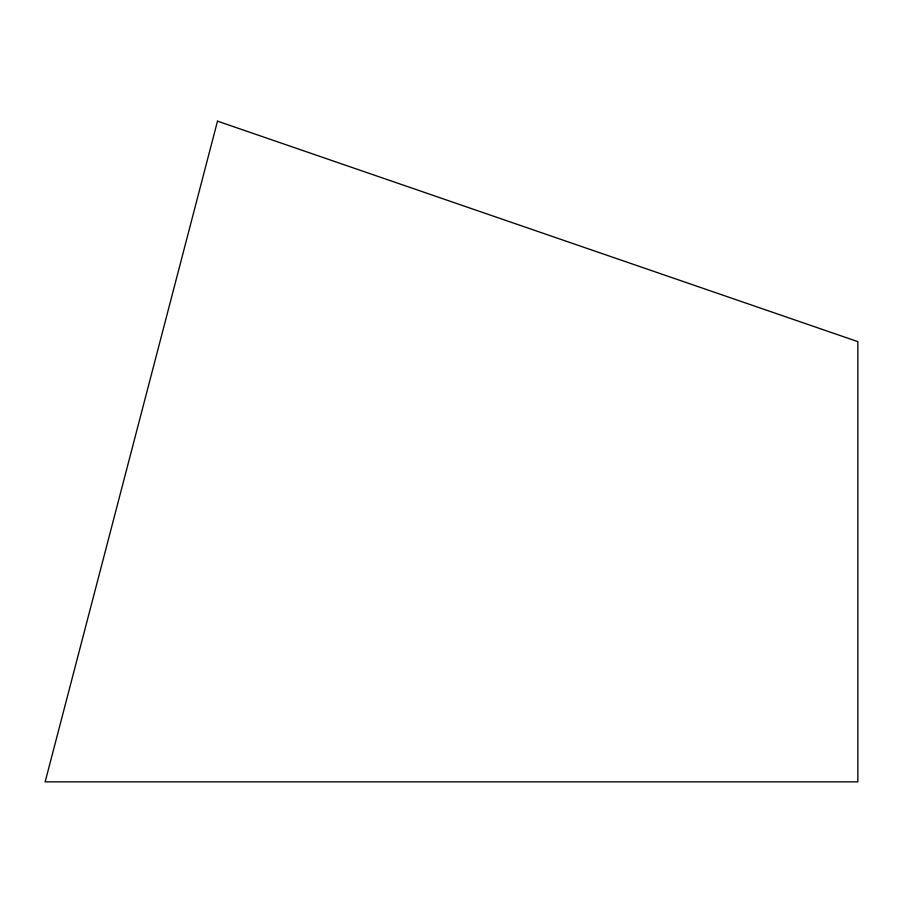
<?xml version="1.0" encoding="UTF-8"?>
<svg xmlns="http://www.w3.org/2000/svg" width="903" height="903" viewBox="0 0 903 903"><rect width="100%" height="100%" fill="white"/><g stroke="black" fill="none" stroke-linecap="round" stroke-linejoin="round"><path stroke-width="1.35" d="M217.499 121.149L45.15 781.851L857.85 781.851L857.85 341.639L217.499 121.149"/></g></svg>
